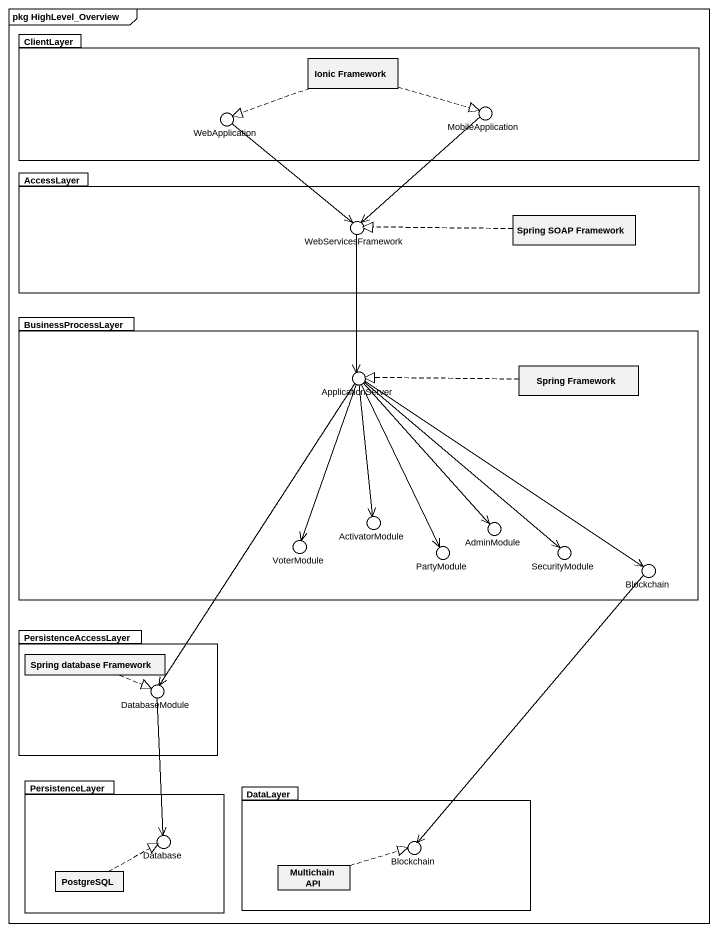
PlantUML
@startuml
mainframe pkg HighLevel_Overview
allowmixing
hide circle
hide empty members
package ClientLayer {
  class "Ionic Framework" as Ionic_Framework
}
() MobileApplication
() WebApplication
package AccessLayer {
  class "Spring SOAP Framework" as Spring_SOAP_Framework
}
() WebServicesFramework
package BusinessProcessLayer {
  class "Spring Framework" as Spring_Framework
}
() ApplicationServer
() ActivatorModule
() AdminModule
() VoterModule
() PartyModule
() SecurityModule
() Blockchain
package PersistenceAccessLayer {
  class "Spring database Framework" as Spring_database_Framework
}
() DatabaseModule
package PersistenceLayer {
  class PostgreSQL
}
package DataLayer {
  class "Multichain API" as Multichain_API
}
() "Database" as Database_
() "Blockchain" as Blockchain_2
ClientLayer -right- MobileApplication
ClientLayer -left- WebApplication
AccessLayer -up- WebServicesFramework
BusinessProcessLayer -up- ApplicationServer
BusinessProcessLayer -- ActivatorModule
BusinessProcessLayer -right- AdminModule
BusinessProcessLayer -- VoterModule
BusinessProcessLayer -- PartyModule
BusinessProcessLayer -right- SecurityModule
BusinessProcessLayer -right- Blockchain
PersistenceAccessLayer -right- DatabaseModule
PersistenceLayer -right- Database_
DataLayer -right- Blockchain_2
Ionic_Framework .right.|> MobileApplication
Ionic_Framework .left.|> WebApplication
MobileApplication --> WebServicesFramework
WebApplication --> WebServicesFramework
WebServicesFramework --> ApplicationServer
Spring_SOAP_Framework .left.|> WebServicesFramework
ApplicationServer --> ActivatorModule
ApplicationServer --> AdminModule
ApplicationServer --> VoterModule
ApplicationServer --> PartyModule
ApplicationServer --> SecurityModule
ApplicationServer --> Blockchain
ApplicationServer --> DatabaseModule
Spring_Framework .left.|> ApplicationServer
Blockchain --> Blockchain_2
Spring_database_Framework .right.|> DatabaseModule
DatabaseModule --> Database_
PostgreSQL .right.|> Database_
Multichain_API .right.|> Blockchain_2
@enduml
